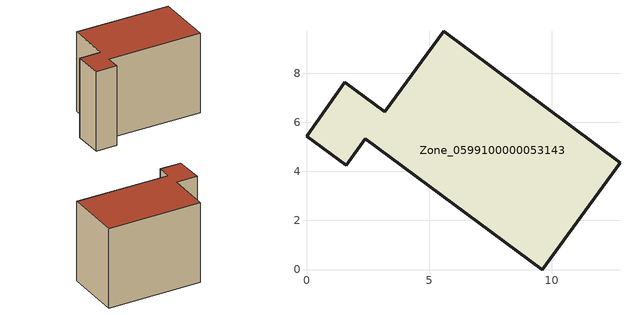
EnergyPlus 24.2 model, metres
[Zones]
Zone_0599100000053143
 floor ground (C_G): 9.61,0 2.39,5.33 1.62,4.25 0,5.43 1.56,7.63 3.19,6.44 5.59,9.71 12.79,4.36 z0
 wall outside (C_F): 3.19,6.44 1.56,7.63 0,5.43 1.62,4.25 2.39,5.33 9.61,0 12.79,4.36 5.59,9.71 3.19,6.44 z0:7.73
 roof outside (C_R): 12.79,4.36 5.59,9.71 3.19,6.44 1.56,7.63 0,5.43 1.62,4.25 2.39,5.33 9.61,0 z7.73
[BUILDING]
Pand.0599100000053143: North Axis=0; Terrain=City; Loads Convergence Tolerance Value=0.04; Temperature Convergence Tolerance Value=0.4; Solar Distribution=FullExterior; Maximum Number of Warmup Days=25; Minimum Number of Warmup Days=1
[Site:Location]
Rotterdam.The.Hague.AP_ZH_NLD Design_Conditions: Latitude=51.96; Longitude=4.45; Time Zone=1; Elevation=-4.5
[SITE:GROUNDTEMPERATURE:BUILDINGSURFACE]
18, 18, 18, 18, 18, 18, 18, 18, 18, 18, 18, 18
[MATERIAL] Thermal Absorptance=0.9; Solar Absorptance=0.7; Visible Absorptance=0.7
Name | Roughness | Thickness | Conductivity | Density | Specific Heat
G.TI.1975-1991 | MediumSmooth | 0.15 | 0.288461 | 540 | 1210
F.TI.1975-1991 | Rough | 0.3 | 0.230769 | 1920 | 840
R.TI.1975-1991 | MediumRough | 0.2 | 0.153846 | 1500 | 1000
[CONSTRUCTION]
C_G: G.TI.1975-1991
C_F: F.TI.1975-1991
C_R: R.TI.1975-1991
[ZONE]
Zone_0599100000053143: Type=1; Multiplier=1; Ceiling Height=Autocalculate; Volume=Autocalculate; Floor Area=autocalculate; Part of Total Floor Area=Yes
[ZONEINFILTRATION:DESIGNFLOWRATE]
Infil_Zone_0599100000053143: Zone or ZoneList or Space or SpaceList=Zone_0599100000053143; Schedule=AlwaysOn; Design Flow Rate Calculation Method=Flow/Area; Flow Rate per Floor Area=0.003; Constant Term Coefficient=1; Temperature Term Coefficient=0; Velocity Term Coefficient=0; Velocity Squared Term Coefficient=0
[HVACTEMPLATE:ZONE:IDEALLOADSAIRSYSTEM]
Zone_0599100000053143: Maximum Heating Supply Air Temperature=50; Minimum Cooling Supply Air Temperature=13; Maximum Heating Supply Air Humidity Ratio=0.0156; Minimum Cooling Supply Air Humidity Ratio=0.0077; Heating Limit=NoLimit; Cooling Limit=NoLimit; Dehumidification Control Type=ConstantSensibleHeatRatio; Cooling Sensible Heat Ratio=0.7; Dehumidification Setpoint=60; Humidification Control Type=None; Humidification Setpoint=30; Outdoor Air Method=None; Outdoor Air Flow Rate per Person=0.00944; Outdoor Air Flow Rate per Zone Floor Area=0; Outdoor Air Flow Rate per Zone=0; Demand Controlled Ventilation Type=None; Outdoor Air Economizer Type=NoEconomizer; Heat Recovery Type=None; Sensible Heat Recovery Effectiveness=0.7; Latent Heat Recovery Effectiveness=0.65
[ZONECONTROL:THERMOSTAT]
ThermostatControl_Zone_0599100000053143: Zone or ZoneList=Zone_0599100000053143; Control Type Schedule=DualSetpointControlType; Control 1=Thermostat_Zone_0599100000053143; Temperature Difference Between Cutout And Setpoint=0
[THERMOSTATSETPOINT:DUALSETPOINT]
Thermostat_Zone_0599100000053143: Heating Setpoint Temperature Schedule=HeatingSetpoint_Zone_0599100000053143; Cooling Setpoint Temperature Schedule=CoolingSetpoint_Zone_0599100000053143
[SCHEDULE:COMPACT]
HeatingSetpoint_Zone_0599100000053143: Through: 12/31, For: AllDays, Until: 24:00, 21
CoolingSetpoint_Zone_0599100000053143: Through: 12/31, For: AllDays, Until: 24:00, 24
DualSetpointControlType: Through: 12/31, For: AllDays, Until: 24:00, 4
AlwaysOn: Through: 12/31, For: AllDays, Until: 24:00, 1
